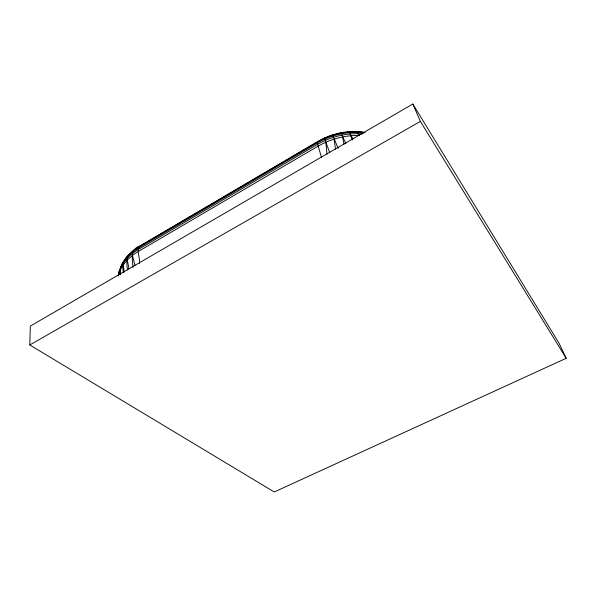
<?xml version="1.0" encoding="UTF-8"?>
<svg xmlns="http://www.w3.org/2000/svg" width="596" height="596" viewBox="0 0 596 596"><rect width="100%" height="100%" fill="white"/><g stroke="black" fill="none" stroke-linecap="round" stroke-linejoin="round"><path stroke-width="0.89" d="M132.968 267.477C132.61 258.031 129.429 249.582 140.358 245.716L317.921 141.386C331.927 133.31 348.645 129.757 364.663 132.468L355.968 131.552L353.123 132.007M29.8 344.972L30.314 326.109L412.812 104.024L558.988 343.117L566.2 358.285L274.249 491.976L29.8 344.972L420.374 121.398L412.812 104.024M127.529 270.01C125.734 259.022 127.253 252.749 137.78 247.906M123.327 272.253C121.904 265.093 123.886 257.904 130.114 253.658L126.345 258.21L127.544 257.614M120.34 274.719C118.358 262.575 129.779 253.635 138.771 247.772L317.437 142.876C331.436 134.89 347.967 130.844 364.052 133.027M118.455 274.719L119.923 270.144M318.577 141.371L317.534 141.893L317.631 144.314L321.609 157.724M118.209 275.993C118.991 269.675 121.815 263.469 125.868 258.627M118.731 274.86L119.178 271.351M121.472 266.136L122.068 264.43L123.074 263.492M118.418 275.419C121.115 264.87 129.362 256.824 138.458 251.385L318.108 146.169C330.646 138.98 345.069 135.106 359.544 135.456L356.952 131.701L348.928 131.895L340.04 133.199L340.361 132.848L341.299 133.802L345.851 143.465M329.7 152.628L325.848 142.198L324.902 138.108L332.59 135.128M120.377 268.014C124.206 260.035 130.956 253.918 138.451 249.404L317.631 144.314C331.093 136.685 346.835 132.483 362.338 134.033M133.683 250.402L139.419 246.528L317.772 141.841M139.293 246.886L141.572 245.351C134.852 248.182 140.604 258.336 139.457 263.41M347.565 132.141L348.928 131.895L349.658 132.617L352.296 140.112M317.534 141.893L325.379 137.87M324.902 138.108L332.71 135.136L340.785 133.05M362.107 132.67L363.418 132.29L365.169 132.699M420.374 121.398L566.2 358.285M351.111 135.672L352.884 138.868M332.568 134.86L338.111 148.315M132.439 255.431L134.957 265.265M342.551 136.886L344.019 144.157M127.335 259.975L129.027 269.034M334.065 139.077L335.511 149.186M123.245 264.892L124.191 272.126M325.848 142.198L326.988 154.118M120.258 270.085L120.66 274.614"/></g></svg>
